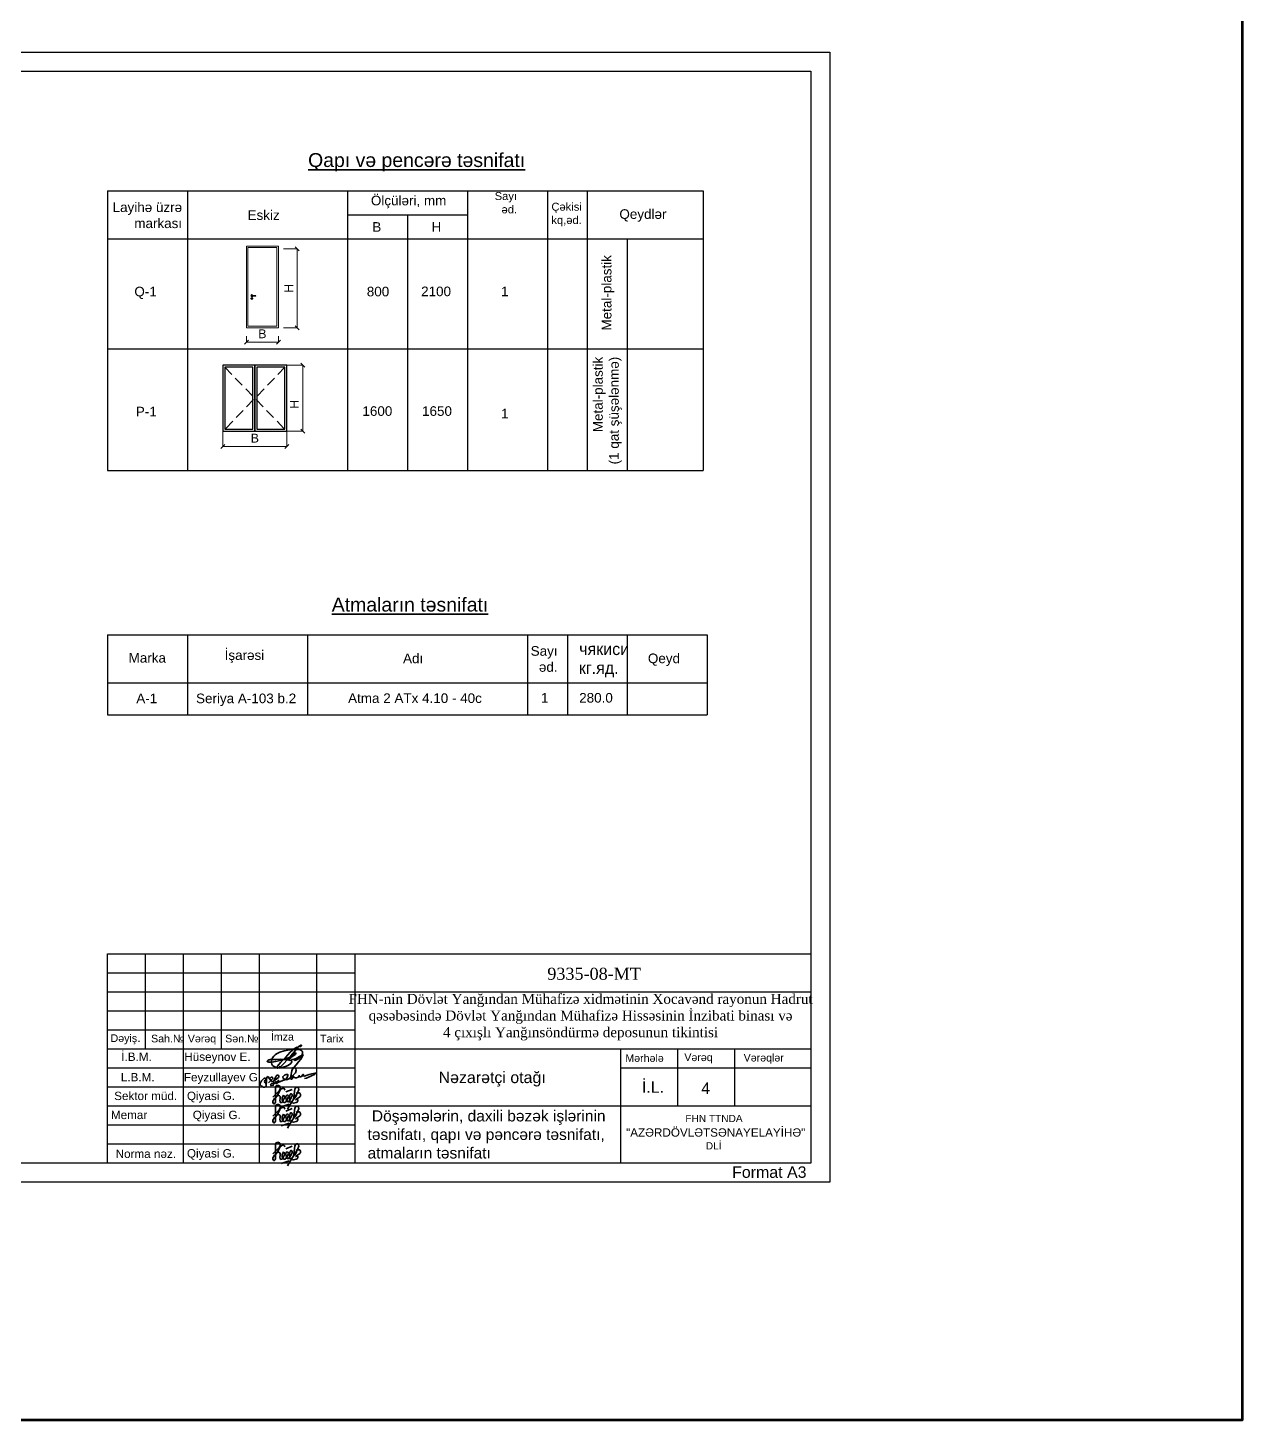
# Model space of a CAD drawing. Header units: millimetres. Extents: x 120281 to 1416367021, y -641565767 to 918373.
# Drawn here: x 925924 to 956294, y 773133 to 807949 of the extents above; entities that cross this region are included whole.
import ezdxf

# ---------------------------------------------------------------- set-up
doc = ezdxf.new("R2010")
doc.units = ezdxf.units.MM
doc.linetypes.add('CENTER', pattern=[50.8, 31.75, -6.35, 6.35, -6.35])
doc.linetypes.add('HIDDEN', pattern=[0.375, 0.25, -0.125])
for name, color, linetype, lineweight in [('0_Ном._пера__1', 7, 'Continuous', 35), ('0_Ном._пера__21', 7, 'Continuous', 35), ('Kunc stamp_n_n yaz_s__Ном._пера__7', 7, 'Continuous', 35), ('аракясмя', 130, 'Continuous', 20), ('оси', 85, 'CENTER', 9), ('перегородка', 130, 'Continuous', 20), ('размер', 90, 'Continuous', 40), ('размер 1', 6, 'Continuous', 15), ('стены', 32, 'Continuous', 40), ('Чертеж эскизный_Ном._пера__1_Ном._пера__241_Ном._пера__21', 7, 'Continuous', 35)]:
    doc.layers.add(name, color=color, linetype=linetype, lineweight=lineweight)
doc.styles.add('ARIAL', font='arial.ttf')
doc.styles.get("Standard").update_dxf_attribs({"font": 'arial.ttf'})
doc.styles.add('style5', font='times.ttf', dxfattribs={"height": 400})
doc.styles.add('Times Latin', font='timlat.ttf')
doc.styles.add('Times New  Roman', font='times.ttf')
doc.dimstyles.new('yeni2', dxfattribs={"dimtxt": 220, "dimasz": 100, "dimexe": 1.25, "dimexo": 0.625, "dimgap": 100, "dimtad": 1, "dimtxsty": 'Standard', "dimblk": 'OBLIQUE', "dimcen": 2.5, "dimadec": 0, "dimazin": 0, "dimtfac": 1, "dimtmove": 0, "dimatfit": 3, "dimldrblk": 'OBLIQUE', "dimfxl": 1, "dimlwd": 9, "dimlwe": 9, "dimarcsym": 0})

# ---------------------------------------------------------------- blocks, each defined once
blk = doc.blocks.new('ручка дверная 2')
at = {"layer": 'перегородка', "color": 0}
for p, q in [((109711, -1632), (109704, -1632)), ((109711, -1638), (109704, -1638)), ((109720, -1623), (109720, -1616)), ((109720, -1647), (109720, -1654)), ((109726, -1623), (109726, -1616)), ((109726, -1647), (109726, -1654)), ((109735, -1632), (109742, -1632)), ((109735, -1638), (109742, -1638)), ((109837, -1530), (109745, -1530)), ((109745, -1555), (109837, -1555))]:
    blk.add_line(p, q, dxfattribs=at)
for centre, radius in [((109723, -1635), 34.9), ((109697, -1635), 7.1), ((109723, -1543), 12.7), ((109723, -1635), 12.7), ((109723, -1609), 7.1), ((109723, -1660), 7.1), ((109748, -1635), 7.1)]:
    blk.add_circle(centre, radius, dxfattribs=at)
for centre, radius, start, end in [((109723, -1543), 38.1, 19.6514, 340.3603), ((109723, -1543), 25.4, 30.3431, 329.7554), ((109723, -1635), 25.4, 106.4412, 164.0789), ((109723, -1635), 25.4, 195.2407, 254.2093), ((109723, -1635), 25.4, 16.12, 74.0884), ((109723, -1635), 25.4, 286.2342, 343.9047), ((109837, -1543), 12.7, 270, 90)]:
    blk.add_arc(centre, radius, start, end, dxfattribs=at)
blk = doc.blocks.new('_Oblique')
at = {"color": 0, "linetype": 'ByBlock', "lineweight": -2}
blk.add_line((-0.5, -0.5), (0.5, 0.5), dxfattribs=at)
blk = doc.blocks.new('*D359')
at = {"layer": 'Defpoints', "color": 0, "lineweight": 53, "transparency": 16777216}
for p in [(931390, 800242), (932191, 800242), (932191, 800088)]:
    blk.add_point(p, dxfattribs=at)
at = {"layer": 'размер', "color": 0, "lineweight": 9, "transparency": 16777216}
for p, q in [((931390, 800241), (931390, 800087)), ((931390, 800088), (932191, 800088)), ((932191, 800241), (932191, 800087))]:
    blk.add_line(p, q, dxfattribs=at)
at = {"layer": 'размер', "color": 0, "lineweight": 9, "transparency": 16777216, "xscale": 100, "yscale": 100, "zscale": 100, "rotation": 180}
blk.add_blockref('_Oblique', (931390, 800088), dxfattribs=at)
at = {"layer": 'размер', "color": 0, "lineweight": 9, "transparency": 16777216, "xscale": 100, "yscale": 100, "zscale": 100}
blk.add_blockref('_Oblique', (932191, 800088), dxfattribs=at)
at = {"layer": 'размер', "color": 0, "transparency": 16777216, "insert": (931790, 800298), "char_height": 220, "attachment_point": 5}
blk.add_mtext('B', dxfattribs=at)
blk = doc.blocks.new('*D360')
at = {"layer": 'Defpoints', "color": 0, "lineweight": 53, "transparency": 16777216}
for p in [(932318, 802423), (932660, 802423), (932318, 800448)]:
    blk.add_point(p, dxfattribs=at)
at = {"layer": 'размер', "color": 0, "lineweight": 9, "transparency": 16777216}
for p, q in [((932319, 802423), (932661, 802423)), ((932660, 800448), (932660, 802423)), ((932319, 800448), (932661, 800448))]:
    blk.add_line(p, q, dxfattribs=at)
at = {"layer": 'размер', "color": 0, "lineweight": 9, "transparency": 16777216, "xscale": 100, "yscale": 100, "zscale": 100}
for p, rotation in [((932660, 802423), 90), ((932660, 800448), 270)]:
    blk.add_blockref('_Oblique', p, dxfattribs=dict(at, rotation=rotation))
at = {"layer": 'размер', "color": 0, "transparency": 16777216, "insert": (932450, 801436), "char_height": 220, "attachment_point": 5, "rotation": 90}
blk.add_mtext('H', dxfattribs=at)
blk = doc.blocks.new('*D361')
at = {"layer": 'Defpoints', "color": 0, "lineweight": 53, "transparency": 16777216}
for p in [(932402, 799510), (932801, 799510), (932402, 797860)]:
    blk.add_point(p, dxfattribs=at)
at = {"layer": 'размер', "color": 0, "lineweight": 9, "transparency": 16777216}
for p, q in [((932402, 799510), (932803, 799510)), ((932801, 797860), (932801, 799510)), ((932402, 797860), (932803, 797860))]:
    blk.add_line(p, q, dxfattribs=at)
at = {"layer": 'размер', "color": 0, "lineweight": 9, "transparency": 16777216, "xscale": 100, "yscale": 100, "zscale": 100}
for p, rotation in [((932801, 799510), 90), ((932801, 797860), 270)]:
    blk.add_blockref('_Oblique', p, dxfattribs=dict(at, rotation=rotation))
at = {"layer": 'размер', "color": 0, "transparency": 16777216, "insert": (932591, 798535), "char_height": 220, "attachment_point": 5, "rotation": 90}
blk.add_mtext('H', dxfattribs=at)
blk = doc.blocks.new('*D362')
at = {"layer": 'Defpoints', "color": 0, "lineweight": 53, "transparency": 16777216}
for p in [(930802, 797860), (932402, 797860), (932402, 797479)]:
    blk.add_point(p, dxfattribs=at)
at = {"layer": 'размер', "color": 0, "lineweight": 9, "transparency": 16777216}
for p, q in [((930802, 797859), (930802, 797478)), ((932402, 797859), (932402, 797478)), ((930802, 797479), (932402, 797479))]:
    blk.add_line(p, q, dxfattribs=at)
at = {"layer": 'размер', "color": 0, "lineweight": 9, "transparency": 16777216, "xscale": 100, "yscale": 100, "zscale": 100, "rotation": 180}
blk.add_blockref('_Oblique', (930802, 797479), dxfattribs=at)
at = {"layer": 'размер', "color": 0, "lineweight": 9, "transparency": 16777216, "xscale": 100, "yscale": 100, "zscale": 100}
blk.add_blockref('_Oblique', (932402, 797479), dxfattribs=at)
at = {"layer": 'размер', "color": 0, "transparency": 16777216, "insert": (931602, 797689), "char_height": 220, "attachment_point": 5}
blk.add_mtext('B', dxfattribs=at)
blk = doc.blocks.new('huseynov E')
at = {"layer": '0_Ном._пера__21', "linetype": 'Continuous', "flags": 128}
for points in [[(2162400, -2566291), (2162428, -2566328), (2162469, -2566336), (2162583, -2566293), (2162686, -2566229), (2162778, -2566143), (2162849, -2566046), (2162890, -2565937), (2162898, -2565884), (2162888, -2565830), (2162856, -2565783), (2162792, -2565743), (2162752, -2565726), (2162668, -2565713), (2162491, -2565701), (2162360, -2565705), (2162166, -2565723), (2161835, -2565782), (2161584, -2565860), (2161474, -2565912), (2161391, -2565962), (2161312, -2566015), (2161231, -2566093), (2161160, -2566185), (2161111, -2566274), (2161097, -2566324), (2161091, -2566380), (2161098, -2566486), (2161127, -2566555), (2161163, -2566624), (2161218, -2566671), (2161288, -2566715), (2161389, -2566759), (2161448, -2566774), (2161522, -2566772), (2161605, -2566767), (2161720, -2566750), (2161840, -2566718), (2161963, -2566670), (2162037, -2566635), (2162147, -2566573), (2162220, -2566512), (2162258, -2566463), (2162274, -2566437), (2162280, -2566421), (2162277, -2566407), (2162254, -2566377), (2162212, -2566348), (2162148, -2566324), (2162027, -2566301), (2161808, -2566283), (2161593, -2566275), (2161345, -2566276), (2161127, -2566281), (2161021, -2566291), (2160983, -2566300), (2160942, -2566314), (2160907, -2566332), (2160885, -2566346), (2160859, -2566364), (2160849, -2566374), (2160843, -2566385), (2160842, -2566392), (2160848, -2566400), (2160870, -2566413), (2160906, -2566428), (2160947, -2566437), (2160994, -2566439), (2161076, -2566439), (2161217, -2566422), (2161317, -2566404), (2161425, -2566376), (2161660, -2566321), (2161956, -2566237), (2162333, -2566102), (2162353, -2566085), (2162396, -2566050), (2162470, -2565989), (2162498, -2565943), (2162513, -2565912), (2162514, -2565907), (2162507, -2565908), (2162456, -2565936), (2162405, -2565976), (2162329, -2566049), (2162226, -2566163), (2162103, -2566290), (2162102, -2566300), (2162107, -2566310), (2162128, -2566329), (2162177, -2566341), (2162282, -2566306), (2162529, -2566218), (2162724, -2566118), (2162830, -2566059), (2162917, -2566018), (2162928, -2566016), (2162933, -2566020), (2162934, -2566030), (2162914, -2566056), (2162790, -2566262), (2162652, -2566428), (2162518, -2566595), (2162284, -2566862)], [(2161603, -2566680), (2161553, -2566724), (2161494, -2566763), (2161441, -2566784), (2161424, -2566782), (2161411, -2566772), (2161408, -2566750), (2161421, -2566717), (2161443, -2566678), (2161520, -2566582), (2161646, -2566439), (2161771, -2566308), (2161909, -2566167), (2162184, -2565860), (2162321, -2565739), (2162407, -2565669), (2162508, -2565603), (2162577, -2565581), (2162619, -2565585), (2162628, -2565607), (2162622, -2565640)], [(2161545, -2566805), (2161596, -2566727), (2161695, -2566627), (2161813, -2566525), (2162008, -2566314), (2162207, -2566070), (2162457, -2565775), (2162643, -2565562), (2162738, -2565490), (2162794, -2565461), (2162816, -2565457), (2162825, -2565461), (2162828, -2565472), (2162823, -2565490), (2162797, -2565522), (2162744, -2565569)]]:
    blk.add_lwpolyline(points, dxfattribs=at)
blk = doc.blocks.new('feyzullayev g')
at = {"layer": '0_Ном._пера__21', "linetype": 'Continuous', "flags": 128}
for points in [[(2161177, -2567268), (2161323, -2567453), (2161447, -2567481), (2161806, -2567211, 1.24964), (2161669, -2567082, 0.079258), (2161472, -2567496), (2161472, -2567672), (2161453, -2567739), (2161306, -2567764), (2161270, -2567690), (2161328, -2567614), (2161564, -2567593), (2161617, -2567580), (2161668, -2567500), (2161649, -2567489), (2161614, -2567544), (2161643, -2567614), (2161687, -2567614), (2161835, -2567508), (2161854, -2567433), (2161826, -2567394), (2161775, -2567431), (2161764, -2567496), (2161794, -2567538), (2161880, -2567517), (2162288, -2567356), (2162421, -2567205), (2162467, -2567075), (2162457, -2566997), (2162353, -2566997), (2162231, -2567055), (2162111, -2567154), (2162136, -2567270), (2162228, -2567331), (2162339, -2567360), (2162428, -2567334), (2162579, -2567267), (2162764, -2567118), (2162985, -2566879), (2163044, -2566720), (2163009, -2566596), (2162885, -2566509), (2162815, -2566547), (2162726, -2566744), (2162670, -2567111), (2162646, -2567269), (2162680, -2567329), (2162729, -2567329), (2162796, -2567224), (2162854, -2567133), (2162904, -2567194), (2162966, -2567235), (2163050, -2567235), (2163169, -2567175), (2163255, -2567113), (2163243, -2567071), (2163218, -2567105), (2163261, -2567157), (2163335, -2567169), (2163401, -2567129), (2163543, -2567045), (2163543, -2567008), (2163507, -2567008), (2163449, -2567068), (2163604, -2567111), (2163806, -2567039), (2163943, -2566995), (2164117, -2566952), (2164332, -2566899), (2164442, -2566899), (2164381, -2566941), (2164292, -2567003), (2164098, -2567087), (2163743, -2567246), (2163607, -2567283)], [(2160943, -2567648, 0.20271), (2160995, -2567477, -0.083217), (2161018, -2567192, -0.540975), (2161137, -2567171), (2161177, -2567268)], [(2161197, -2567294), (2161289, -2567214, -1.034501), (2161409, -2567310), (2161124, -2567566)], [(2161708, -2567297), (2161689, -2567320, -0.434294), (2161666, -2567320, -0.160262), (2161667, -2567297), (2161674, -2567286), (2161688, -2567284), (2161699, -2567285)]]:
    blk.add_lwpolyline(points, format="xyb", dxfattribs=at)
blk.add_lwpolyline([(2160858, -2567472, -0.300634), (2160926, -2567365, 0.28025), (2160923, -2567277, 0.268779), (2160818, -2567258, 0.122192), (2160534, -2567643), (2160540, -2567710, 0.09999), (2160763, -2567869, 0.200398), (2160927, -2567856, 0.312914), (2160932, -2567628, -0.293794)], format="xyb", close=True, dxfattribs=at)
blk = doc.blocks.new('qiyasi g')
at = {"layer": 'Чертеж эскизный_Ном._пера__1_Ном._пера__241_Ном._пера__21', "linetype": 'Continuous'}
for p, q in [((2161076, -2568895), (2161076, -2569212)), ((2160933, -2569408), (2161300, -2569041)), ((2160940, -2569630), (2161033, -2569479)), ((2161033, -2569479), (2161188, -2569324)), ((2161076, -2569212), (2161076, -2569513)), ((2161076, -2569436), (2161188, -2569324)), ((2161188, -2569324), (2161305, -2569085)), ((2161339, -2569494), (2161334, -2569582)), ((2161334, -2569582), (2161339, -2569669)), ((2161354, -2569406), (2161339, -2569494)), ((2161339, -2569669), (2161388, -2569723)), ((2161388, -2569723), (2161461, -2569703)), ((2161461, -2569703), (2161524, -2569601)), ((2161466, -2569431), (2161466, -2569552)), ((2161466, -2569552), (2161495, -2569648)), ((2161524, -2569601), (2161583, -2569450)), ((2161597, -2568954), (2161612, -2569007)), ((2161670, -2569114), (2162021, -2568968)), ((2161675, -2569669), (2161743, -2569547)), ((2161685, -2569494), (2161716, -2569597)), ((2161738, -2569280), (2161690, -2569328)), ((2161716, -2569597), (2161763, -2569664)), ((2161743, -2569547), (2161802, -2569411)), ((2161816, -2569664), (2161885, -2569577)), ((2161885, -2569577), (2161962, -2569450)), ((2161919, -2569810), (2162079, -2569557)), ((2161962, -2569450), (2162016, -2569328)), ((2161991, -2569688), (2162079, -2569557)), ((2162079, -2569557), (2162284, -2569218)), ((2162079, -2569557), (2162172, -2569450)), ((2162182, -2568963), (2162090, -2569524)), ((2162255, -2569698), (2162108, -2569737)), ((2162172, -2569450), (2162240, -2569348)), ((2162269, -2569509), (2162216, -2569552)), ((2162216, -2569552), (2162337, -2569528)), ((2162240, -2569348), (2162308, -2569148)), ((2162464, -2569382), (2162269, -2569509)), ((2162284, -2569218), (2162342, -2569182)), ((2161403, -2569947), (2161850, -2569801)), ((2161753, -2570073), (2161919, -2569810)), ((2162108, -2569737), (2162050, -2569733))]:
    blk.add_line(p, q, dxfattribs=at)
for centre, radius, start, end in [((2161217, -2568887), 141, 34.19478, 183.32252), ((2161085, -2568891), 263, 324.9879, 18.45422), ((2161618, -2569225), 343, 114.14698, 155.85302), ((2161519, -2568986), 84.6, 22.60248, 119.13024), ((2162317, -2568975), 136, 79.20488, 175.0885), ((2162234, -2568956), 158, 353.58521, 46.6713), ((2161034, -2569678), 105, 153.06488, 228.70618), ((2160813, -2569601), 277, 335.41126, 18.45533), ((2161244, -2569424), 114, 48.35425, 118.96537), ((2161291, -2569395), 63.5, 349.71773, 63.41238), ((2161686, -2569466), 223, 129.59617, 170.91407), ((2161584, -2569613), 95.4, 201.31876, 266.09372), ((2161478, -2569394), 119, 331.64636, 56.42613), ((2161602, -2569628), 83.7, 252.99823, 330.60459), ((2161857, -2569416), 189, 152.35354, 204.27709), ((2161712, -2569373), 97.2, 337.08491, 74.335), ((2161790, -2569647), 32, 213.33232, 326.66768), ((2162294, -2569434), 424, 153.68281, 198.1918), ((2162143, -2569569), 252, 179.46733, 213.68652), ((2161958, -2569264), 47.8, 35.97204, 157.44764), ((2161938, -2569659), 49.7, 264.25843, 347.79632), ((2161943, -2569295), 80.2, 335.75987, 48.01744), ((2162225, -2569575), 126, 283.32539, 8.84473), ((2162120, -2568952), 272, 313.85988, 355.41261), ((2162302, -2569562), 49, 6.71784, 43.36463), ((2162396, -2569263), 97.2, 32.07462, 123.73587), ((2162368, -2569288), 134, 315.43464, 34.76718), ((2161005, -2569731), 48.4, 212.71836, 320.12898), ((2160918, -2569669), 155, 323.41113, 342.22039)]:
    blk.add_arc(centre, radius, start, end, dxfattribs=at)

msp = doc.modelspace()

# ---------------------------------------------------------------- linework, layer by layer
at = {"color": 3, "lineweight": 106}
msp.add_lwpolyline([(888277.79107, 916511.52569), (956293.8525, 916511.52569), (956293.8525, 773132.97731), (888277.79107, 773132.97731)], close=True, dxfattribs=at)
at = {"layer": 'оси', "color": 0, "linetype": 'HIDDEN', "lineweight": 25, "ltscale": 1000}
for p, q in [((932351.64706, 799459.83221), (930851.64706, 797909.83221)), ((930851.64706, 799459.83221), (932351.64706, 797909.83221))]:
    msp.add_line(p, q, dxfattribs=at)
at = {"layer": 'перегородка', "color": 0}
for p, q in [((931390.06546, 800448.17395), (931390.06546, 802491.96409)), ((931390.06546, 802491.96409), (932190.76546, 802491.96409)), ((931427.56546, 802454.46409), (932153.26546, 802454.46409)), ((931427.56546, 800485.67395), (931427.56546, 802454.46409)), ((932153.26546, 800485.67395), (932153.26546, 802454.46409)), ((932190.76546, 800448.17395), (932190.76546, 802491.96409)), ((931390.06546, 800448.17395), (932190.76546, 800448.17395)), ((931427.56546, 800485.67395), (932153.26546, 800485.67395))]:
    msp.add_line(p, q, dxfattribs=at)
at = {"layer": 'размер', "color": 0, "lineweight": 30}
for p, q in [((927916.45936, 803869.96343), (927916.45936, 796879.11489)), ((927916.45936, 803869.96343), (942816.45936, 803869.96343)), ((929916.45936, 803869.96343), (929916.45936, 796879.11489)), ((933916.45936, 803869.96343), (933916.45936, 796879.11489)), ((936916.45936, 803869.96343), (936916.45936, 796879.11489)), ((938916.45936, 803869.96343), (938916.45936, 796879.11489)), ((939916.45936, 803869.96343), (939916.45936, 796879.11489)), ((942816.45936, 803869.96343), (942816.45936, 796879.11489)), ((933916.45936, 803269.96343), (936916.45936, 803269.96343)), ((935416.45936, 803269.96343), (935416.45936, 796879.11489)), ((927916.45936, 802669.96343), (942816.45936, 802669.96343)), ((940916.45936, 802669.96343), (940916.45936, 796879.11489)), ((927916.45936, 799924.10711), (942816.45936, 799924.10711)), ((927916.45936, 796879.11489), (942816.45936, 796879.11489)), ((927916.45936, 792771.06878), (927916.45936, 790771.06878)), ((927916.45936, 792771.06878), (942916.45936, 792771.06878)), ((929916.45936, 792771.06878), (929916.45936, 790771.06878)), ((932916.45936, 792771.06878), (932916.45936, 790771.06878)), ((938416.45936, 792771.06878), (938416.45936, 790771.06878)), ((939416.45936, 792771.06878), (939416.45936, 790771.06878)), ((940916.45936, 792771.06878), (940916.45936, 790771.06878)), ((942916.45936, 792771.06878), (942916.45936, 790771.06878)), ((927916.45936, 791571.06878), (942916.45936, 791571.06878)), ((927916.45936, 790771.06878), (942916.45936, 790771.06878)), ((927916.45936, 784795.49725), (945503.55823, 784794.90309)), ((927916.45936, 779563.32789), (927916.45936, 784795.49725)), ((928867.76289, 782417.23845), (928867.76289, 784795.49725)), ((929819.06641, 779563.32789), (929819.06641, 784795.49725)), ((930770.36993, 782417.23845), (930770.36993, 784795.49725)), ((931721.67345, 779563.32789), (931721.67345, 784795.49725)), ((933148.62873, 779563.32789), (933148.62873, 784795.49725)), ((934099.93225, 784795.49725), (934099.93225, 779563.32789)), ((927916.45936, 784319.84549), (934099.93225, 784319.84549)), ((927916.45936, 783844.19373), (945503.55823, 783843.59957)), ((927916.45936, 783368.54197), (934099.93225, 783368.54197)), ((927916.45936, 782892.89021), (934099.93225, 782892.89021)), ((927916.45936, 782417.23845), (945503.55823, 782416.64429)), ((940747.04063, 782416.64429), (940747.04063, 779562.73373)), ((942173.99591, 782416.64429), (942173.99591, 780989.68901)), ((943600.95119, 782416.64429), (943600.95119, 780989.68901)), ((927916.45936, 781941.58669), (934099.93225, 781941.58669)), ((940747.04063, 781940.99253), (945503.55823, 781940.99253)), ((927916.45936, 781465.93493), (934099.93225, 781465.93493)), ((927916.45936, 780990.28317), (945503.55823, 780989.68901)), ((927916.45936, 780514.63141), (934099.93225, 780514.63141)), ((927916.45936, 780038.97965), (934099.93225, 780038.97965))]:
    msp.add_line(p, q, dxfattribs=at)
at = {"layer": 'размер', "color": 0, "lineweight": 25}
for points in [[(931601.89482, 799509.83221), (930801.64706, 799509.83221), (930801.64706, 797859.83221), (931601.89482, 797859.83221)], [(931551.89482, 799459.83221), (930851.64706, 799459.83221), (930851.64706, 797909.83221), (931551.89482, 797909.83221)], [(932401.64706, 799509.83221), (931601.89482, 799509.83221), (931601.89482, 797859.83221), (932401.64706, 797859.83221)], [(932351.64706, 799459.83221), (931651.89482, 799459.83221), (931651.89482, 797909.83221), (932351.64706, 797909.83221)]]:
    msp.add_lwpolyline(points, close=True, dxfattribs=at)
at = {"layer": 'размер 1', "color": 0, "lineweight": 30}
for points in [[(906024.46213, 807340.79652), (945979.20999, 807340.79652), (945979.20999, 779087.08197), (906024.46213, 779087.08197)], [(907927.06917, 806865.14476), (945503.55823, 806865.14476), (945503.55823, 779562.73373), (907927.06917, 779562.73373)]]:
    msp.add_lwpolyline(points, close=True, dxfattribs=at)

# ---------------------------------------------------------------- block references
for name, p, xscale, yscale, zscale in [('huseynov E', (-3272.25205, 1892799.67809), 0.4327844167090105, 0.4327844167090105, 0.4327844167090105), ('feyzullayev g', (149048.63287, 1711703.0543), 0.3622620936116924, 0.3622620936116924, 0.3622620936116924), ('qiyasi g', (-27661.73708, 1922331.93279), 0.4441192284027202, 0.4441192284027202, 0.4441192284027202), ('qiyasi g', (-27661.73708, 1921856.28103), 0.4441192284027202, 0.4441192284027202, 0.4441192284027202), ('qiyasi g', (-27661.73708, 1920912.36234), 0.4441192284027202, 0.4441192284027202, 0.4441192284027202)]:
    msp.add_blockref(name, p, dxfattribs=dict(xscale=xscale, yscale=yscale, zscale=zscale))
at = {"layer": 'перегородка', "color": 0, "xscale": 0.75, "yscale": 0.75, "zscale": 0.75}
msp.add_blockref('ручка дверная 2', (849235.05375, 802406.85837), dxfattribs=at)

# ---------------------------------------------------------------- texts
at = {"color": 0, "lineweight": 30, "attachment_point": 1, "style": 'ARIAL'}
for s, insert, char_height in [('M{ərhələ}', (940867.22369, 782282.66125), 190.260704), ('V{ərəq}', (942342.53384, 782301.79898), 190.260704), ('V{ərəqlər}', (943826.48221, 782291.57302), 190.260704), ('{\\fArial|b0|i0|c238|p34;Nəzarətçi otağı}', (936196.15301, 781846.83012), 285.3910561), ('İ.L.', (941282.42944, 781604.55916), 285.391056), ('{\\fArial|b0|i0|c238|p34;4}           ', (942766.22145, 781577.18241), 285.3910561), ('Format A3', (943537.62501, 779477.76604), 285.391056)]:
    msp.add_mtext(s, dxfattribs=dict(at, insert=insert, char_height=char_height))
for s, insert, char_height, width in [('               \\H1.1111x;       \\H0.95001x;FHN TTNDA', (940855.36838, 780767.41867), 171.2346337, 4240.2371499), ('{\\H1.1x;"AZƏRDÖVLƏTSƏNAYELAYİHƏ"\\P\\H0.90909x;                           \\H0.95x;DLİ}', (940886.11776, 780431.11648), 190.2607041, 4689.5738078)]:
    msp.add_mtext(s, dxfattribs=dict(at, insert=insert, char_height=char_height, width=width))
at = {"layer": '0_Ном._пера__1', "color": 0, "linetype": 'Continuous', "insert": (938915.58757, 784445.25437), "char_height": 300, "attachment_point": 1, "style": 'Times New  Roman'}
msp.add_mtext('9335-08-MT', dxfattribs=at)
at = {"layer": 'Kunc stamp_n_n yaz_s__Ном._пера__7', "color": 0, "linetype": 'Continuous', "char_height": 347.8367198, "width": 20932.583193, "attachment_point": 5, "line_spacing_factor": 1.049432, "style": 'Times New  Roman'}
for s, insert in [('{\\fArial|b0|i0|c238|p34;\\LQapı və pencərə təsnifatı}', (935647.20801, 804590.26885)), ('{\\fArial|b0|i0|c238|p34;\\LAtmaların təsnifatı}', (935482.49086, 793524.54511))]:
    msp.add_mtext(s, dxfattribs=dict(at, insert=insert))
at = {"layer": 'аракясмя', "color": 0, "style": 'Times Latin'}
for s, p in [('чякиси', (939712.62157, 792265.36811)), ('кг.яд.', (939702.84309, 791794.17192))]:
    msp.add_text(s, height=300, dxfattribs=at).set_placement(p)
at = {"layer": 'перегородка', "color": 0, "insert": (933747.84075, 783793.02965), "char_height": 250, "width": 11997.9815483, "attachment_point": 1}
msp.add_mtext('\\pxqc;{\\fTimes New Roman|b0|i0|c0|p18;FHN\\fTimes New Roman|b0|i0|c238|p18;-nin Dövlət Yanğından Mühafizə xidmətinin \\fTimes New Roman|b0|i0|c0|p18;Xo\\fTimes New Roman|b0|i0|c238|p18;cavənd rayonun Hadrut qəsəbəsində Dövlət Yanğından Mühafizə Hissəsinin İnzibati binası və \\P4 çıxışlı \\fTimes New Roman|b0|i0|c0|p18;Y\\fTimes New Roman|b0|i0|c238|p18;anğın\\fTimes New Roman|b0|i0|c0|p18;s\\fTimes New Roman|b0|i0|c238|p18;öndürmə deposunun tikintisi}', dxfattribs=at)
at = {"layer": 'перегородка', "color": 0, "lineweight": 30, "attachment_point": 1, "style": 'ARIAL'}
for s, insert, char_height in [('\\H0.8x;Dəyiş\\H1.25x;.', (927992.38638, 782827.17458), 237.8258801), ('\\H0.8x;Sah.№', (929006.22598, 782769.98304), 237.8258801), ('\\H0.8x;Vərəq', (929924.66254, 782769.98304), 237.8258801), ('\\H0.8x;Sən.№', (930859.47318, 782769.98304), 237.8258801), ('\\H0.8x;İmza', (932002.00311, 782816.54175), 237.8258801), ('\\H0.8x;Tarix', (933231.48071, 782769.98304), 237.8258801), ('{  İ}.{B.M.          Hüseynov E.}', (928098.75336, 782324.88157), 209.2867745), ('  L.B.M.         Feyzullayev G.', (928087.06819, 781813.74083), 209.2867745), (' Sektor müd.{\\fArial|b0|i0|c238|p34;   }Qiyasi G.', (928001.50727, 781346.42172), 209.2867745), ('Memar           {\\fArial|b0|i0|c238|p34;   }Qiyasi G.', (928001.50727, 780870.76996), 209.2867745), ('N{\\fArial|b0|i0|c238|p34;orma nəz.}', (928119.91642, 779898.32631), 209.2867745), ('Qiyasi G.', (929902.67521, 779909.51968), 209.286774)]:
    msp.add_mtext(s, dxfattribs=dict(at, insert=insert, char_height=char_height))
at = {"layer": 'перегородка', "color": 0, "lineweight": 30, "insert": (934420.54017, 779672.27609), "char_height": 277.7575339, "width": 6353.7519737, "attachment_point": 7, "style": 'ARIAL'}
msp.add_mtext('{\\fArial|b0|i0|c238|p34; Döşəmələrin, daxili bəzək işlərinin \\Ptəsnifatı, qapı və pəncərə təsnifatı, atmaların təsnifatı}', dxfattribs=at)
at = {"layer": 'стены', "color": 0, "attachment_point": 3, "style": 'style5'}
for s, width, gutter_width, insert, char_height in [('{\\fArial|b0|i0|c204|p34;Layih\\fArial|b0|i0|c238|p34;ə üzrə \\Pmarkası}', 3389.9048555, 1657.81367, (929781.78742, 803583.69581), 240.7145443), ('{\\fArial|b0|i0|c238|p34;Ölçüləri, mm}', 3389.9048555, 1657.81367, (936390.28397, 803751.24098), 240.7145443), ('{\\fArial|b0|i0|c238|p34;Sayı\\Pəd.}', 2041.6180379, 1376.17807, (938158.53313, 803842.86143), 199.8210564), ('{\\fArial|b0|i0|c238|p34;Çəkisi\\Pkq,əd.}', 2041.6180379, 1376.17807, (939778.3857, 803576.03094), 199.8210564), ('{\\fArial (Azeri Lat)|b0|i0|c204|p34;Eskiz}', 3389.9048555, 1657.81367, (932222.41616, 803386.59495), 240.7145443), ('{\\fArial|b0|i0|c238|p34;Qeydlər}', 3389.9048555, 1657.81367, (941895.80738, 803412.08343), 240.7145443), ('{\\fArial|b0|i0|c238|p34;B}', 3389.9048555, 1657.81367, (934762.7326, 803090.49342), 240.7145443), ('{\\fArial|b0|i0|c238|p34;H}', 3389.9048555, 1657.81367, (936263.13177, 803090.49342), 240.7145443), ('{\\fArial|b0|i0|c238|p34;Q-1}', 3389.9048555, 1657.81367, (929148.56662, 801474.86604), 240.7145443), ('{\\fArial|b0|i0|c238|p34;800}', 3389.9048555, 1657.81367, (934961.79243, 801474.86604), 240.7145443), ('{\\fArial|b0|i0|c238|p34;2100}', 3389.9048555, 1657.81367, (936507.8033, 801478.77724), 240.7145443), ('{\\fArial|b0|i0|c238|p34;1}', 3389.9048555, 1657.81367, (937947.25564, 801478.77724), 240.7145443), ('{\\fArial|b0|i0|c238|p34;P-1}', 3389.9048555, 1657.81367, (929148.56662, 798473.74371), 240.7145443), ('{\\fArial|b0|i0|c238|p34;1600}', 3389.9048555, 1657.81367, (935039.35066, 798486.68035), 240.7145443), ('{\\fArial|b0|i0|c238|p34;1650}', 3389.9048555, 1657.81367, (936530.97834, 798486.68035), 240.7145443), ('{\\fArial|b0|i0|c238|p34;1}', 3389.9048555, 1657.81367, (937947.25564, 798423.96351), 240.7145443), ('{\\fArial|b0|i0|c238|p34;İşarəsi}', 2459.43628, 1657.81367, (931836.0083, 792382.79038), 240.7145443), ('{\\fArial|b0|i0|c238|p34;Sayı\\Pəd.}', 2459.43628, 1657.81367, (939172.57661, 792488.24904), 240.7145443), ('{\\fArial|b0|i0|c238|p34;Marka}', 2459.43628, 1657.81367, (929377.84478, 792315.67323), 240.7145443), ('{\\fArial|b0|i0|c238|p34;Adı}', 2459.43628, 1657.81367, (935812.05579, 792302.24952), 240.7145443), ('{\\fArial|b0|i0|c238|p34;Qeyd}', 2459.43628, 1657.81367, (942234.66859, 792302.24952), 240.7145443), ('{\\fArial|b0|i0|c238|p34;A-1}', 2459.43628, 1657.81367, (929159.70664, 791301.85995), 240.7145443), ('{\\fArial|b0|i0|c238|p34;Seriya A-103 b.2}', 2754.7156063, 1657.81367, (932634.79724, 791301.85995), 240.7145443), ('{\\fArial|b0|i0|c238|p34;Atma 2 ATx 4.10 - 40c}', 4700.4677631, 1657.81367, (937278.49458, 791307.15372), 240.7145443), ('{\\fArial|b0|i0|c238|p34;1}', 2459.43628, 1657.81367, (938943.62497, 791316.4551), 240.7145443), ('{\\fArial|b0|i0|c238|p34;280.0}', 2459.43628, 1657.81367, (940554.08479, 791316.4551), 240.7145443)]:
    msp.add_mtext_dynamic_manual_height_columns(s, width=width, gutter_width=gutter_width, heights=[0], dxfattribs=dict(at, insert=insert, char_height=char_height))
at = {"layer": 'стены', "color": 0, "char_height": 240.7145443, "attachment_point": 3, "rotation": 90, "style": 'style5'}
for s, insert in [('{\\fArial|b0|i0|c238|p34;Metal-plastik}', (940278.81682, 802266.72225)), ('{\\fArial|b0|i0|c238|p34;Metal-plastik\\P(1 qat şüşələnmə)}', (940061.35221, 799723.89918))]:
    msp.add_mtext_dynamic_manual_height_columns(s, width=3389.9048555, gutter_width=1657.81367, heights=[0], dxfattribs=dict(at, insert=insert))

# ---------------------------------------------------------------- dimensions: what is measured, and where the dimension line sits
at = {"layer": 'размер', "color": 0}
dim = msp.add_linear_dim(base=(932659.89751, 802423.17395), p1=(932318.42633, 800448.17395), p2=(932318.42633, 802423.17395), angle=90, text='H', dimstyle='yeni2', dxfattribs=at)
dim.commit()
dim.dimension.update_dxf_attribs({"geometry": '*D360', "text_midpoint": (932449.89751, 801435.67395)})
dim = msp.add_linear_dim(base=(932190.76546, 800087.76268), p1=(931390.06546, 800241.8481), p2=(932190.76546, 800241.8481), text='B', dimstyle='yeni2', dxfattribs=at)
dim.commit()
dim.dimension.update_dxf_attribs({"geometry": '*D359', "text_midpoint": (931790.41546, 800297.76268)})
dim = msp.add_linear_dim(base=(932801.25832, 799509.83221), p1=(932401.64706, 797859.83221), p2=(932401.64706, 799509.83221), angle=90, text='H', dimstyle='yeni2', dxfattribs=at)
dim.commit()
dim.dimension.update_dxf_attribs({"geometry": '*D361', "text_midpoint": (932801.25832, 798534.83221), "dimtype": 160})
dim = msp.add_linear_dim(base=(932401.64706, 797479.01703), p1=(930801.64706, 797859.83221), p2=(932401.64706, 797859.83221), text='B', dimstyle='yeni2', dxfattribs=at)
dim.commit()
dim.dimension.update_dxf_attribs({"geometry": '*D362', "text_midpoint": (931601.64706, 797479.01703), "dimtype": 160})

doc.saveas('drawing.dxf')
